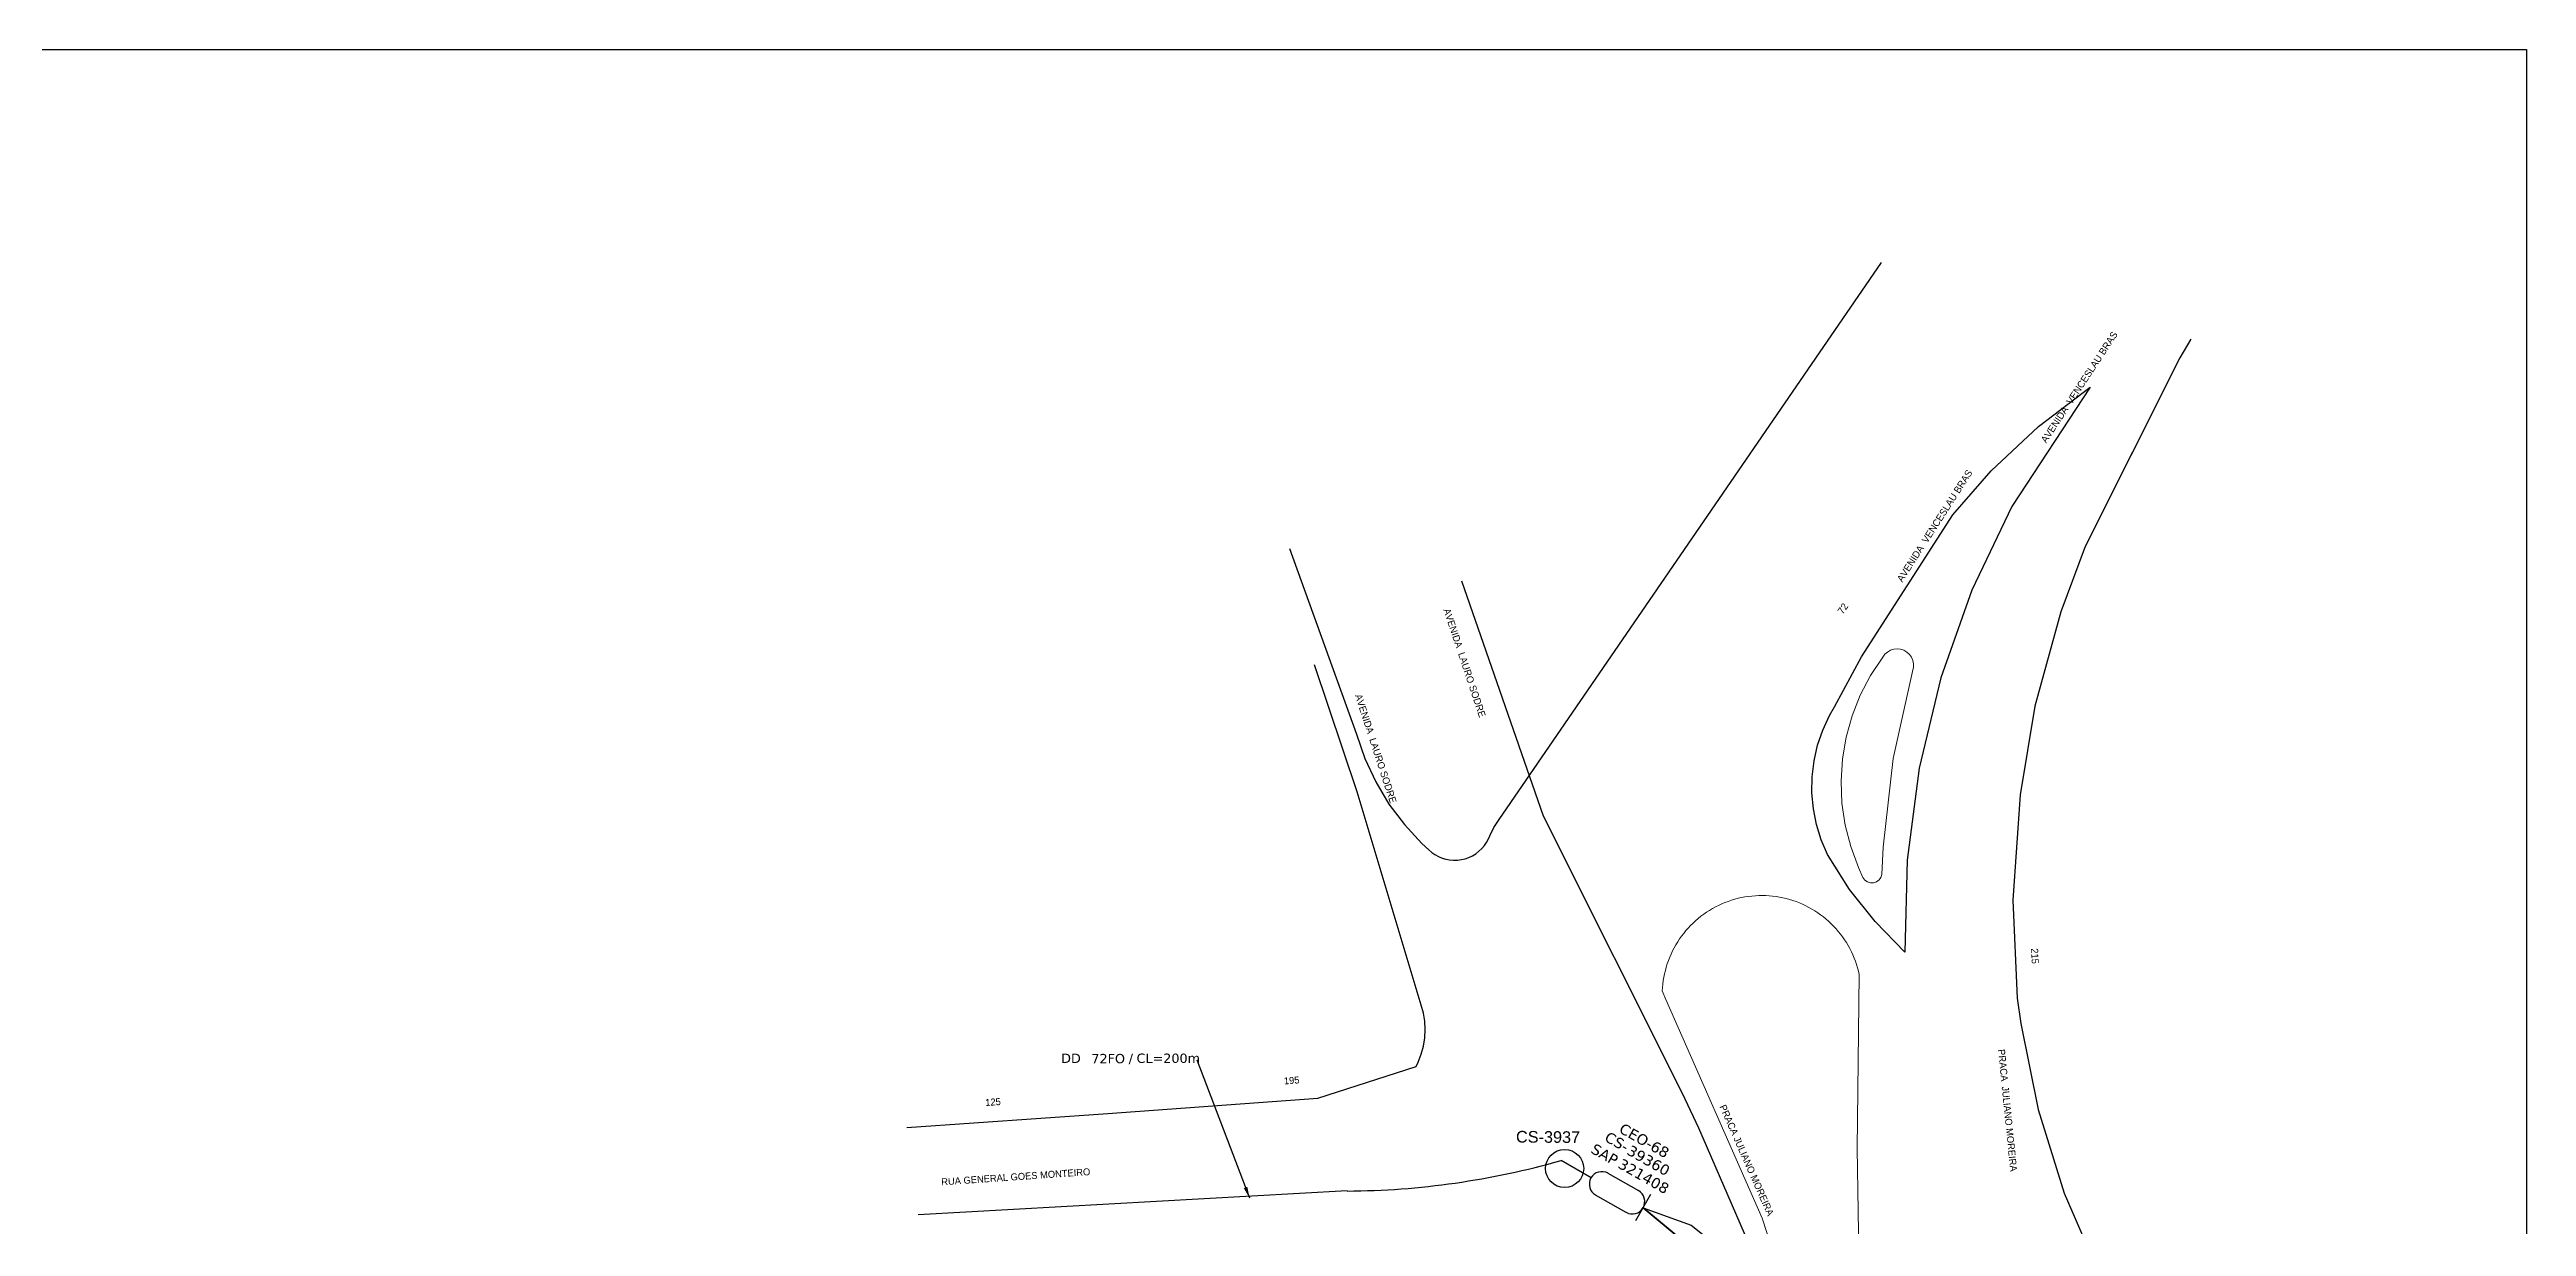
# Model space of a CAD drawing. Header units: millimetres. Extents: x 5083 to 6791, y 1460 to 2054.
# Drawn here: x 5497.7 to 5923.9, y 1852 to 2054.3 of the extents above; entities that cross this region are included whole.
import ezdxf
from ezdxf.enums import TextEntityAlignment as Align

# ---------------------------------------------------------------- set-up
doc = ezdxf.new("R2010")
doc.units = ezdxf.units.MM
for name, color, linetype in [('20.4-CEOS', 1, 'Continuous'), ('ALINHAMENTO PREDIAL', 120, 'Continuous'), ('CANTEIRO', 98, 'Continuous'), ('CAP a instalar', 1, 'Continuous'), ('label_cabos', 7, 'Continuous'), ('Legenda', 7, 'Continuous'), ('ml', 1, 'Continuous'), ('NOME LOGRADOURO', 252, 'Continuous'), ('NUMERAÇÃO', 7, 'Continuous'), ('OBRA DE ARTE', 190, 'Continuous'), ('surveys legendas', 7, 'Continuous')]:
    doc.layers.add(name, color=color, linetype=linetype)
doc.layers.add('EXTRA', color=50, linetype='Continuous', plot=False)
doc.styles.add('ARIAL', font='arial.ttf')
doc.styles.add('siredit', font='verdana.ttf')
doc.dimstyles.new('CC', dxfattribs={"dimtxt": 1, "dimasz": 2, "dimexe": 0.18, "dimexo": 0.0625, "dimgap": 0.09, "dimtad": 0, "dimdec": 0, "dimrnd": 1, "dimzin": 0, "dimdsep": 46, "dimtxsty": 'siredit', "dimblk": 'NONE', "dimcen": 0, "dimse1": 1, "dimse2": 1, "dimsd1": 1, "dimsd2": 1, "dimclrt": 7, "dimadec": 0, "dimazin": 0, "dimtfac": 1, "dimtdec": 0, "dimtofl": 0, "dimtmove": 0, "dimatfit": 3, "dimfxl": 0, "dimtolj": 1, "dimtzin": 0, "dimarcsym": 0})

# ---------------------------------------------------------------- blocks, each defined once
blk = doc.blocks.new('LEGENDA DOS CABOS')
at = {"layer": 'EXTRA', "color": 0, "style": 'siredit'}
for tag, p in [('ID', (4.6, 0.97)), ('XX', (9.03, 0.97))]:
    blk.add_attdef(tag, text='', height=0.48, rotation=359.69, dxfattribs=at).set_placement(p, align=Align.MIDDLE_CENTER)
at = {"layer": 'Legenda', "color": 0, "style": 'siredit'}
for tag, p in [('TIPO_CABO', (1.31, 0)), ('CABO', (4.69, -0.05)), ('/', (6.81, -0.05)), ('METROS', (10.03, -0.05))]:
    blk.add_attdef(tag, text='', height=0.8, rotation=359.69, dxfattribs=at).set_placement(p, align=Align.MIDDLE_CENTER)
blk = doc.blocks.new('_None')

msp = doc.modelspace()

# ---------------------------------------------------------------- linework, layer by layer
at = {"color": 7}
msp.add_lwpolyline([(5082.86, 2054.34), (5923.86, 2054.34), (5923.86, 1460.34), (5082.86, 1460.34)], close=True, dxfattribs=at)
at = {"color": 4, "linetype": 'Continuous'}
msp.add_lwpolyline([(5817.8, 1701.54), (5813.43, 1736.5), (5813.41, 1736.6), (5807.28, 1763.55), (5802.01, 1799.24), (5800.97, 1807.22), (5796.63, 1828.41), (5790.1, 1849.02), (5781.46, 1868.84), (5779.13, 1873.87), (5779.11, 1873.89), (5754.76, 1922.53), (5740.7, 1962.93)], dxfattribs=at)
at = {"color": 1, "const_width": 0.3}
msp.add_lwpolyline([(5792.72, 1597.87), (5792.72, 1597.87), (5793.17, 1686.06), (5788.3, 1759.45), (5845.07, 1730.25), (5830.57, 1806.45), (5771.88, 1855.18)], dxfattribs=at)
msp.add_lwpolyline([(5771.88, 1855.18), (5780.17, 1852.18), (5830.06, 1812.32)])
at = {"layer": '20.4-CEOS', "color": 5}
for p, q in [((5765.85, 1861.09), (5771.08, 1858.11)), ((5768.95, 1854.38), (5763.73, 1857.36))]:
    msp.add_line(p, q, dxfattribs=at)
msp.add_lwpolyline([(5773.16, 1857.43), (5770.6, 1852.94)], dxfattribs=at)
for centre, start, end in [((5764.79, 1859.23), 60.2854, 240.2854), ((5770.02, 1856.25), 240.2854, 60.2854)]:
    msp.add_arc(centre, 2.15, start, end, dxfattribs=at)
at = {"layer": 'ALINHAMENTO PREDIAL'}
for points in [[(5711.07, 1968.54), (5722.58, 1936.59), (5724.02, 1932.4), (5725.89, 1928.39), (5728.16, 1924.6), (5730.82, 1921.06), (5733.84, 1917.82), (5735.02, 1916.72), (5735.53, 1916.28), (5736.09, 1915.9), (5736.68, 1915.57), (5737.3, 1915.31), (5737.95, 1915.12), (5738.61, 1914.99), (5739.29, 1914.94), (5739.96, 1914.96), (5740.63, 1915.04), (5741.29, 1915.2), (5741.92, 1915.42), (5742.53, 1915.71), (5743.11, 1916.06), (5743.65, 1916.47), (5744.14, 1916.93), (5744.58, 1917.45), (5744.96, 1918), (5745.23, 1918.48), (5745.5, 1919.12), (5746.24, 1920.56), (5747.12, 1921.92), (5812.89, 2017.71)], [(5866.11, 2004.53), (5864.23, 2001.31), (5847.95, 1968.87), (5843.75, 1957.67), (5839.27, 1941.45), (5836.74, 1926.16), (5835.51, 1908.04), (5836.27, 1891.23), (5836.85, 1886.84), (5839.83, 1872.05), (5844.34, 1857.65), (5850.33, 1843.8), (5857.12, 1831.74), (5857.73, 1830.66), (5866.47, 1818.36), (5876.44, 1807.03), (5887.55, 1796.82), (5893, 1792.78)], [(5863.67, 2000.2), (5847.95, 1968.87), (5843.75, 1957.67), (5839.27, 1941.45), (5836.74, 1926.16), (5835.51, 1908.04), (5836.27, 1891.23), (5836.85, 1886.84), (5839.83, 1872.05), (5844.34, 1857.65), (5850.33, 1843.8), (5857.12, 1831.74), (5857.73, 1830.66), (5866.47, 1818.36), (5876.44, 1807.03), (5887.55, 1796.82), (5892.98, 1792.79)], [(5645.24, 1868.96), (5679.83, 1871.36), (5715.93, 1874.04), (5732.83, 1879.45), (5733.22, 1880.23), (5733.73, 1881.57), (5734.1, 1882.95), (5734.32, 1884.37), (5734.4, 1885.8), (5734.32, 1887.23), (5734.09, 1888.65), (5733.72, 1890.03), (5722.68, 1926.68), (5715.38, 1948.52)]]:
    msp.add_lwpolyline(points, dxfattribs=at)
at = {"layer": 'CANTEIRO', "lineweight": 20}
msp.add_lwpolyline([(5813.13, 1949.86), (5811.02, 1946.69), (5809.25, 1943.31), (5807.85, 1939.77), (5806.82, 1936.1), (5806.18, 1932.34), (5805.94, 1928.54), (5806.1, 1924.73), (5806.65, 1920.96), (5807.6, 1917.27), (5808.92, 1913.69), (5809.72, 1911.97), (5810.04, 1911.53), (5810.48, 1911.22), (5811, 1911.05), (5811.54, 1911.05), (5812.05, 1911.22), (5812.49, 1911.54), (5812.8, 1911.98), (5812.97, 1912.5), (5813.19, 1917.18), (5814.92, 1932.41), (5818.24, 1947.38), (5818.42, 1948.12), (5818.43, 1948.72), (5818.3, 1949.3), (5818.06, 1949.84), (5817.71, 1950.33), (5817.27, 1950.73), (5816.76, 1951.03), (5816.19, 1951.21), (5815.6, 1951.28), (5815.01, 1951.22), (5814.44, 1951.03), (5813.93, 1950.74), (5813.48, 1950.34), (5813.13, 1949.86)], dxfattribs=at)
at = {"layer": 'CAP a instalar', "color": 0, "ltscale": 7}
for p, q in [((5762.93, 1860.29), (5757.82, 1863.31)), ((5720.97, 1858.05), (5647.19, 1853.97))]:
    msp.add_line(p, q, dxfattribs=at)
at = {"layer": 'CAP a instalar', "color": 1, "ltscale": 7}
msp.add_line((5757.82, 1863.31), (5757.82, 1863.31), dxfattribs=at)
at = {"layer": 'CAP a instalar', "color": 0, "ltscale": 7}
msp.add_arc((5720.12, 1995.63), 137.59, 270.3539, 285.9007, dxfattribs=at)
at = {"layer": 'ml', "color": 5}
msp.add_circle((5758.39, 1861.92), 3.28, dxfattribs=at)
at = {"layer": 'NOME LOGRADOURO'}
for points in [[(5816.9, 1899.15), (5811.79, 1904.37), (5807.4, 1909.92), (5803.62, 1915.89), (5802.53, 1918.43), (5801.72, 1921.06), (5801.19, 1923.77), (5800.94, 1926.51), (5800.98, 1929.27), (5801.31, 1932.01), (5801.92, 1934.7), (5802.81, 1937.31), (5803.97, 1939.81), (5804.82, 1941.3), (5809.45, 1949.89), (5825.16, 1974.35), (5831.75, 1981.88), (5839.91, 1989.52), (5848.82, 1996.26)], [(5848.82, 1996.26), (5835.33, 1975.79), (5828.46, 1961.37), (5823.13, 1946.31), (5819.4, 1930.78), (5817.32, 1914.95), (5816.9, 1899.15)]]:
    msp.add_lwpolyline(points, dxfattribs=at)
at = {"layer": 'OBRA DE ARTE', "lineweight": 20}
for points in [[(5798.25, 1835.43), (5792.38, 1853.36), (5775.78, 1890.96), (5775.2, 1892.45), (5775.23, 1893.05), (5775.29, 1893.64), (5775.37, 1894.24), (5775.46, 1894.82), (5775.58, 1895.41), (5775.72, 1895.99), (5775.88, 1896.57), (5776.06, 1897.14), (5776.25, 1897.7), (5776.47, 1898.26), (5776.71, 1898.8), (5776.96, 1899.34), (5777.24, 1899.87), (5777.53, 1900.39), (5777.84, 1900.9), (5778.17, 1901.4), (5778.51, 1901.89), (5778.88, 1902.36), (5779.26, 1902.82), (5779.65, 1903.27), (5780.06, 1903.71), (5780.48, 1904.13), (5780.92, 1904.53), (5781.38, 1904.92), (5781.84, 1905.29), (5782.32, 1905.65), (5782.81, 1905.99), (5783.31, 1906.31), (5783.83, 1906.62), (5784.35, 1906.9), (5784.88, 1907.17), (5785.43, 1907.42), (5785.98, 1907.65), (5786.53, 1907.86), (5787.1, 1908.05), (5787.67, 1908.23), (5788.25, 1908.38), (5788.83, 1908.51), (5789.42, 1908.62), (5790.01, 1908.71), (5790.6, 1908.78), (5791.2, 1908.83), (5791.79, 1908.86), (5792.39, 1908.87), (5792.99, 1908.85), (5793.58, 1908.82), (5794.18, 1908.76), (5794.77, 1908.69), (5795.36, 1908.59), (5795.94, 1908.48), (5796.52, 1908.34), (5797.1, 1908.18), (5797.67, 1908.01), (5798.23, 1907.81), (5798.79, 1907.59), (5799.34, 1907.36), (5799.88, 1907.1), (5800.41, 1906.83), (5800.93, 1906.54), (5801.44, 1906.23), (5801.94, 1905.9), (5802.43, 1905.56), (5802.9, 1905.2), (5803.37, 1904.82), (5803.81, 1904.43), (5804.25, 1904.02), (5804.67, 1903.59), (5805.08, 1903.16), (5805.47, 1902.7), (5805.84, 1902.24), (5806.2, 1901.76), (5806.54, 1901.27), (5806.86, 1900.77), (5807.17, 1900.26), (5807.46, 1899.73), (5807.73, 1899.2), (5807.98, 1898.66), (5808.21, 1898.11), (5808.42, 1897.55), (5808.61, 1896.99), (5808.79, 1896.42), (5808.94, 1895.84), (5809.07, 1895.26)], [(5809.07, 1895.26), (5808.71, 1865.37), (5809.21, 1833.02), (5809.35, 1829.93)]]:
    msp.add_lwpolyline(points, dxfattribs=at)

# ---------------------------------------------------------------- block references
at = {"layer": 'label_cabos'}
ref = msp.add_blockref('LEGENDA DOS CABOS', (5670.15, 1880.87), dxfattribs=dict(at, xscale=1.999999999995357, yscale=2, zscale=2.000000000000556, rotation=0.3299706106972001))
ref.add_attrib('CABO', ' 72FO', dxfattribs={"layer": 'Legenda', "color": 0, "height": 1.6, "rotation": 0.02, "style": 'siredit'}).set_placement((5679.52, 1880.82), align=Align.MIDDLE_CENTER)
ref.add_attrib('METROS', 'CL=200m', dxfattribs={"layer": 'Legenda', "color": 0, "height": 1.6, "rotation": 0.02, "style": 'siredit'}).set_placement((5690.21, 1880.88), align=Align.MIDDLE_CENTER)
ref.add_attrib('/', '/', dxfattribs={"layer": 'Legenda', "color": 0, "height": 1.6, "rotation": 0.02, "style": 'siredit'}).set_placement((5683.76, 1880.84), align=Align.MIDDLE_CENTER)
ref.add_attrib('TIPO_CABO', '  DD', dxfattribs={"layer": 'Legenda', "color": 0, "height": 1.6, "rotation": 0.02, "style": 'siredit'}).set_placement((5672.77, 1880.87), align=Align.MIDDLE_CENTER)

# ---------------------------------------------------------------- texts
at = {"layer": '20.4-CEOS', "color": 0, "style": 'siredit'}
for tag, text, p in [('CS-', 'CS-XXXX', (5767.83, 1867.31)), ('CEO-68', 'CEOSXXX', (5772.55, 1867.51)), ('39360', 'CS-XXXX', (5773.28, 1864.09))]:
    msp.add_attdef(tag, text=text, height=1.817, rotation=330.4591, dxfattribs=at).set_placement(p, align=Align.TOP_CENTER)
for tag, p in [('SAP', (5765.27, 1864.34)), ('321408', (5772, 1860.59))]:
    msp.add_attdef(tag, text='', height=1.82, rotation=330.4591, dxfattribs=at).set_placement(p, align=Align.MIDDLE_CENTER)
at = {"layer": 'NOME LOGRADOURO'}
for s, rotation, p in [('AVENIDA  VENCESLAU BRAS', 56.6146, (5841.24, 1986.58)), ('AVENIDA  VENCESLAU BRAS', 57.2884, (5816.47, 1962.67)), ('AVENIDA  LAURO SODRE', 288.4126, (5737.52, 1958)), ('AVENIDA  LAURO SODRE', 288.0167, (5722.31, 1943.27)), ('PRACA  JULIANO MOREIRA', 275.745, (5832.94, 1882.37)), ('RUA GENERAL GOES MONTEIRO', 3.9641, (5651.2, 1859.01))]:
    msp.add_text(s, height=1.2, rotation=rotation, dxfattribs=at).set_placement(p)
at = {"layer": 'NUMERAÇÃO'}
for s, rotation, p in [('72', 55.5563, (5806.25, 1957.13)), ('215', 272.5443, (5838.64, 1899.76)), ('195', 4.2385, (5710.14, 1876.37)), ('125', 3.9717, (5658.76, 1872.66))]:
    msp.add_text(s, height=1.2, rotation=rotation, dxfattribs=at).set_placement(p)
at = {"layer": 'OBRA DE ARTE'}
msp.add_text('PRACA JULIANO MOREIRA', height=1.2, rotation=293.8206, dxfattribs=at).set_placement((5784.99, 1872.56))
at = {"layer": 'surveys legendas', "color": 5, "style": 'ARIAL'}
msp.add_text('CS-3937', height=2, rotation=359.5442, dxfattribs=at).set_placement((5750.02, 1866.39))

# ---------------------------------------------------------------- leaders
at = {"layer": 'label_cabos'}
msp.add_leader([(5704.21, 1856.79), (5695.19, 1880.53)], dimstyle='CC', override={"dimgap": 0.09, "dimtad": 0}, dxfattribs=at)

doc.saveas('drawing.dxf')
